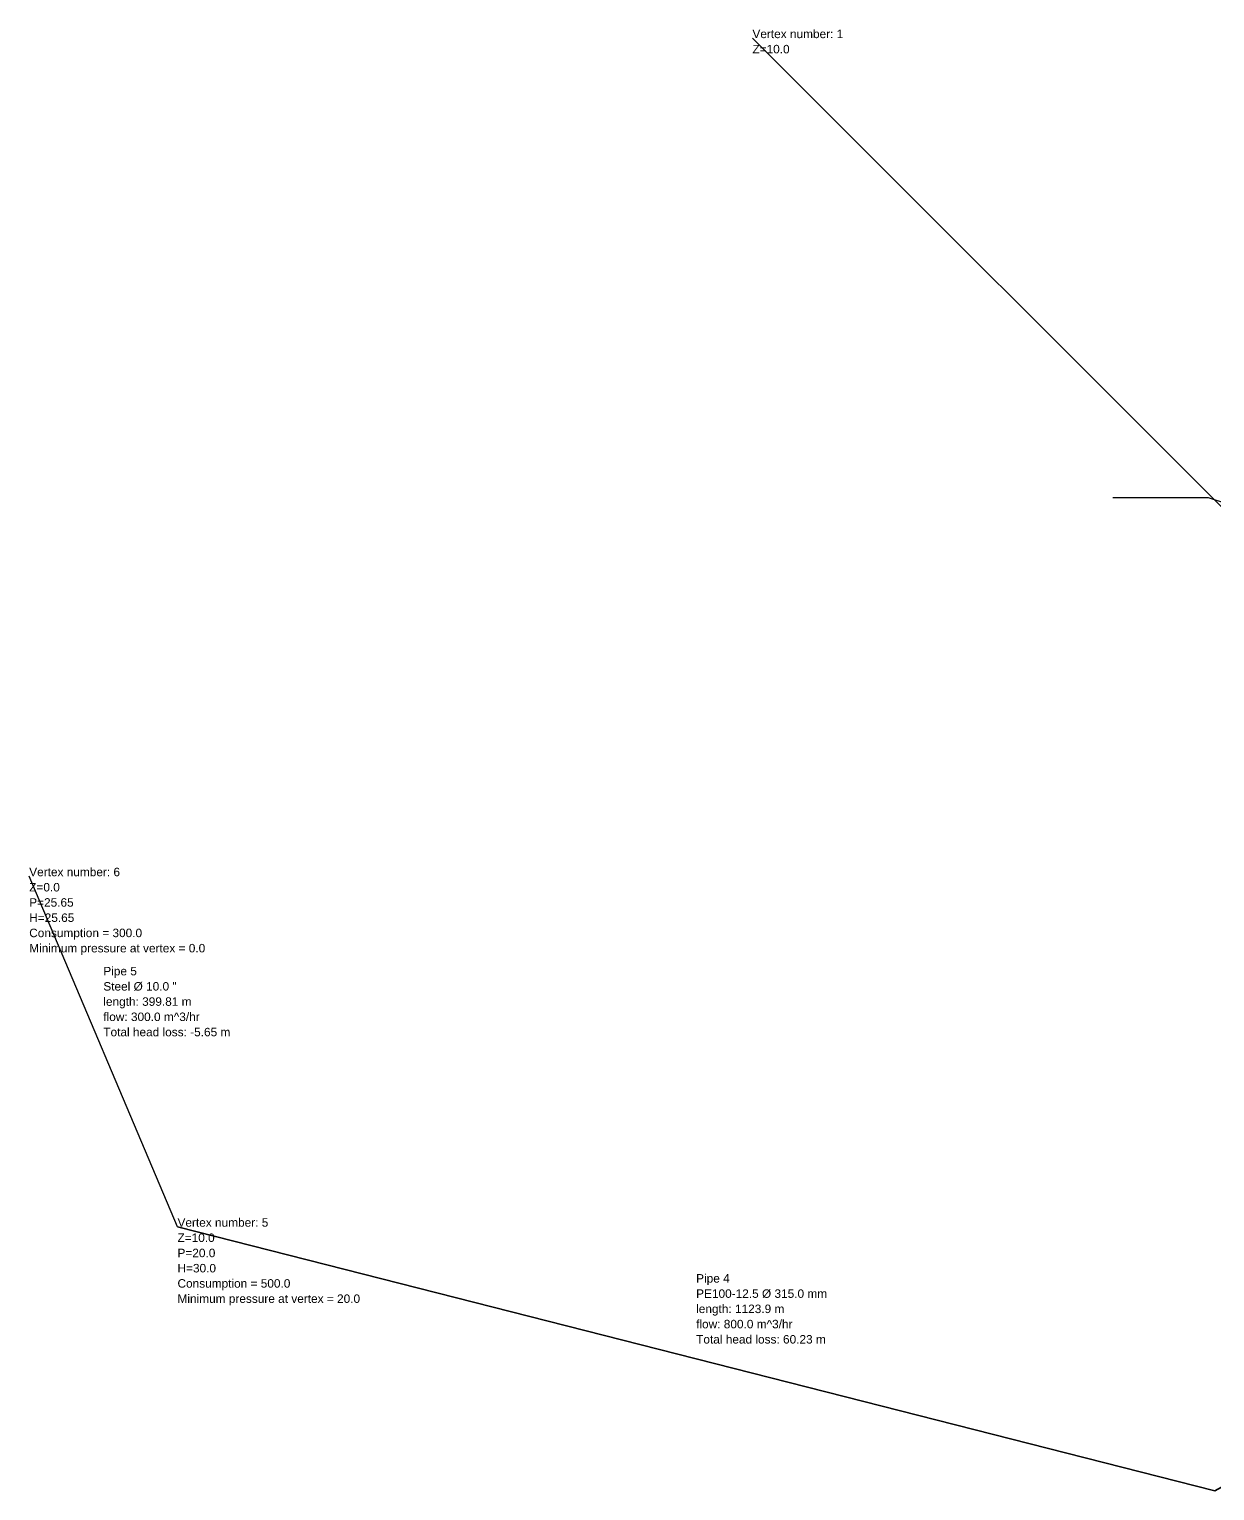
# Model space of a CAD drawing. Extents: x -1101 to 2475, y 1845 to 4459.
# Drawn here: x -1101 to 144, y 2924 to 4459 of the extents above; entities that cross this region are included whole.
import ezdxf

# ---------------------------------------------------------------- set-up
doc = ezdxf.new("R2010")
doc.units = 0
doc.header["$MEASUREMENT"] = 0
for name, color, linetype in [('channel', 38, 'Continuous'), ('Channel_m-3_b-1_q-1200_n-0.035', 3, 'Continuous'), ('channel_text', 7, 'Continuous'), ('pipe_text', 7, 'Continuous'), ('Pipe_type-(Steel)_nd-10_flow-300', 4, 'Continuous')]:
    doc.layers.add(name, color=color, linetype=linetype)
doc.layers.add('Pipe_type-(PE100-10)_nd-500_flow-300_MPressure-70', color=4, linetype='Continuous', lineweight=35)
doc.layers.add('Pipe_type-(PE100-12.5)_nd-315_flow-500_MPressure-20', color=4, linetype='Continuous', lineweight=35)
doc.styles.get("Standard").update_dxf_attribs({"font": 'arial.ttf'})

msp = doc.modelspace()

# ---------------------------------------------------------------- linework, layer by layer
at = {"layer": 'channel'}
for p, q in [((37.2, 3966.9), (137.2, 3966.9)), ((137.2, 3966.9), (293.2, 3914.9))]:
    msp.add_line(p, q, dxfattribs=at)
at = {"layer": 'Channel_m-3_b-1_q-1200_n-0.035'}
msp.add_line((-341.4, 4449.2, 10), (927.8, 3180.6), dxfattribs=at)
at = {"layer": 'Pipe_type-(PE100-10)_nd-500_flow-300_MPressure-70'}
msp.add_line((375.6, 3051.9, 3), (144, 2923.6, 5), dxfattribs=at)
at = {"layer": 'Pipe_type-(PE100-12.5)_nd-315_flow-500_MPressure-20'}
msp.add_line((144, 2923.6, 5), (-945.1, 3200.9, 10), dxfattribs=at)
at = {"layer": 'Pipe_type-(Steel)_nd-10_flow-300'}
msp.add_line((-945.1, 3200.9, 10), (-1100.8, 3569), dxfattribs=at)

# ---------------------------------------------------------------- texts
at = {"layer": 'channel_text'}
for s, p in [('Vertex number: 1', (-341.4, 4449.2, 10)), ('Z=10.0', (-341.4, 4433.2, 10))]:
    msp.add_text(s, height=8.9, dxfattribs=at).set_placement(p)
at = {"layer": 'pipe_text'}
for s, p in [('Vertex number: 6', (-1100.8, 3569)), ('Vertex number: 6', (-1100.8, 3569)), ('Vertex number: 6', (-1100.8, 3569)), ('Vertex number: 6', (-1100.8, 3569)), ('Z=0.0', (-1100.8, 3553)), ('Z=0.0', (-1100.8, 3553)), ('Z=0.0', (-1100.8, 3553)), ('Z=0.0', (-1100.8, 3553)), ('P=25.65', (-1100.8, 3537)), ('P=25.65', (-1100.8, 3537)), ('P=25.65', (-1100.8, 3537)), ('P=25.65', (-1100.8, 3537)), ('H=25.65', (-1100.8, 3521)), ('H=25.65', (-1100.8, 3521)), ('H=25.65', (-1100.8, 3521)), ('H=25.65', (-1100.8, 3521)), ('Consumption = 300.0', (-1100.8, 3505)), ('Consumption = 300.0', (-1100.8, 3505)), ('Consumption = 300.0', (-1100.8, 3505)), ('Consumption = 300.0', (-1100.8, 3505)), ('Minimum pressure at vertex = 0.0', (-1100.8, 3489)), ('Minimum pressure at vertex = 0.0', (-1100.8, 3489)), ('Minimum pressure at vertex = 0.0', (-1100.8, 3489)), ('Minimum pressure at vertex = 0.0', (-1100.8, 3489)), ('Pipe 5', (-1023, 3464.9, 5)), ('Pipe 5', (-1023, 3464.9, 5)), ('Pipe 5', (-1023, 3464.9, 5)), ('Pipe 5', (-1023, 3464.9, 5)), ('Steel %%C 10.0 "', (-1023, 3448.9, 5)), ('Steel %%C 10.0 "', (-1023, 3448.9, 5)), ('Steel %%C 10.0 "', (-1023, 3448.9, 5)), ('Steel %%C 10.0 "', (-1023, 3448.9, 5)), ('length: 399.81 m', (-1023, 3432.9, 5)), ('length: 399.81 m', (-1023, 3432.9, 5)), ('length: 399.81 m', (-1023, 3432.9, 5)), ('length: 399.81 m', (-1023, 3432.9, 5)), ('flow: 300.0 m^ 3/hr', (-1023, 3416.9, 5)), ('flow: 300.0 m^ 3/hr', (-1023, 3416.9, 5)), ('flow: 300.0 m^ 3/hr', (-1023, 3416.9, 5)), ('flow: 300.0 m^ 3/hr', (-1023, 3416.9, 5)), ('Total head loss: -5.65 m', (-1023, 3400.9, 5)), ('Total head loss: -5.65 m', (-1023, 3400.9, 5)), ('Total head loss: -5.65 m', (-1023, 3400.9, 5)), ('Total head loss: -5.65 m', (-1023, 3400.9, 5)), ('Vertex number: 5', (-945.1, 3200.9, 10)), ('Vertex number: 5', (-945.1, 3200.9, 10)), ('Vertex number: 5', (-945.1, 3200.9, 10)), ('Vertex number: 5', (-945.1, 3200.9, 10)), ('Z=10.0', (-945.1, 3184.9, 10)), ('Z=10.0', (-945.1, 3184.9, 10)), ('Z=10.0', (-945.1, 3184.9, 10)), ('Z=10.0', (-945.1, 3184.9, 10)), ('P=20.0', (-945.1, 3168.9, 10)), ('P=20.0', (-945.1, 3168.9, 10)), ('P=20.0', (-945.1, 3168.9, 10)), ('P=20.0', (-945.1, 3168.9, 10)), ('H=30.0', (-945.1, 3152.9, 10)), ('H=30.0', (-945.1, 3152.9, 10)), ('H=30.0', (-945.1, 3152.9, 10)), ('H=30.0', (-945.1, 3152.9, 10)), ('Pipe 4', (-400.5, 3142.2, 7.5)), ('Pipe 4', (-400.5, 3142.2, 7.5)), ('Pipe 4', (-400.5, 3142.2, 7.5)), ('Pipe 4', (-400.5, 3142.2, 7.5)), ('Consumption = 500.0', (-945.1, 3136.9, 10)), ('Consumption = 500.0', (-945.1, 3136.9, 10)), ('Consumption = 500.0', (-945.1, 3136.9, 10)), ('Consumption = 500.0', (-945.1, 3136.9, 10)), ('PE100-12.5 %%C 315.0 mm', (-400.5, 3126.2, 7.5)), ('PE100-12.5 %%C 315.0 mm', (-400.5, 3126.2, 7.5)), ('PE100-12.5 %%C 315.0 mm', (-400.5, 3126.2, 7.5)), ('PE100-12.5 %%C 315.0 mm', (-400.5, 3126.2, 7.5)), ('Minimum pressure at vertex = 20.0', (-945.1, 3120.9, 10)), ('Minimum pressure at vertex = 20.0', (-945.1, 3120.9, 10)), ('Minimum pressure at vertex = 20.0', (-945.1, 3120.9, 10)), ('Minimum pressure at vertex = 20.0', (-945.1, 3120.9, 10)), ('length: 1123.9 m', (-400.5, 3110.2, 7.5)), ('length: 1123.9 m', (-400.5, 3110.2, 7.5)), ('length: 1123.9 m', (-400.5, 3110.2, 7.5)), ('length: 1123.9 m', (-400.5, 3110.2, 7.5)), ('flow: 800.0 m^ 3/hr', (-400.5, 3094.2, 7.5)), ('flow: 800.0 m^ 3/hr', (-400.5, 3094.2, 7.5)), ('flow: 800.0 m^ 3/hr', (-400.5, 3094.2, 7.5)), ('flow: 800.0 m^ 3/hr', (-400.5, 3094.2, 7.5)), ('Total head loss: 60.23 m', (-400.5, 3078.2, 7.5)), ('Total head loss: 60.23 m', (-400.5, 3078.2, 7.5)), ('Total head loss: 60.23 m', (-400.5, 3078.2, 7.5)), ('Total head loss: 60.23 m', (-400.5, 3078.2, 7.5))]:
    msp.add_text(s, height=8.9, dxfattribs=at).set_placement(p)

doc.saveas('drawing.dxf')
